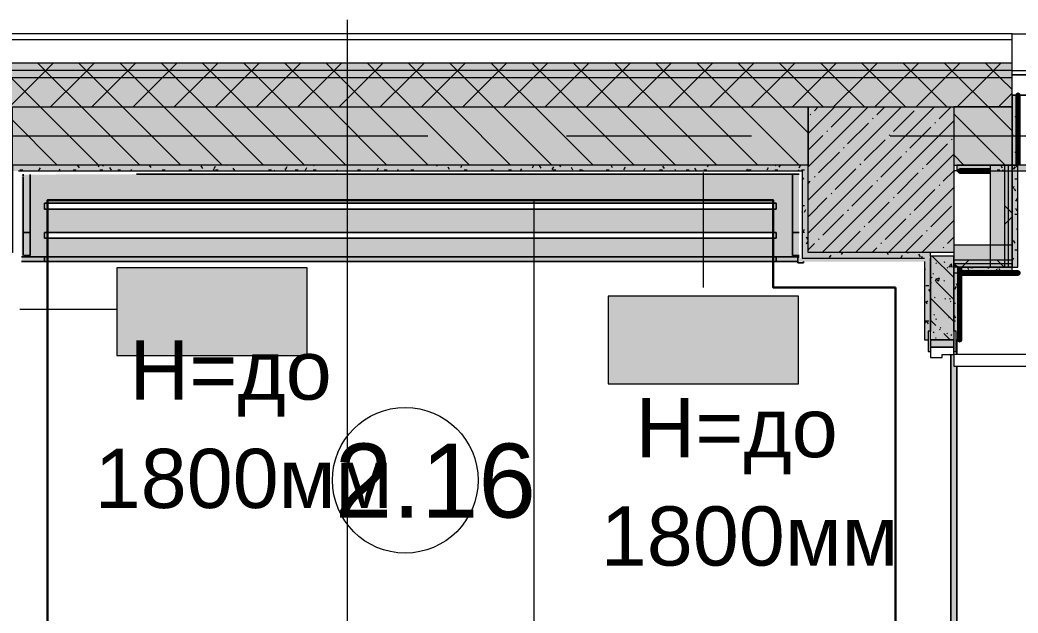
# Model space of a CAD drawing. Header units: millimetres. Extents: x -3817 to 677485, y -22715 to 103890.
# Drawn here: x 398118 to 401543, y 27282 to 29317 of the extents above; entities that cross this region are included whole.
import ezdxf

# ---------------------------------------------------------------- set-up
doc = ezdxf.new("R2010")
doc.units = ezdxf.units.MM
doc.layers.add('PDF _Геометрия', color=7, linetype='Continuous', true_color=0x1d1d1d)
doc.layers.add('PDF _Сплошная заливка', color=7, linetype='Continuous', true_color=0xffffff)
doc.layers.add('PDF _Текст', color=7, linetype='Continuous')
doc.styles.add('PDF GOST-Common', font='arial.ttf')

msp = doc.modelspace()

# ---------------------------------------------------------------- hatches: boundary and pattern name
at = {"layer": 'PDF _Сплошная заливка', "transparency": 33554559}
h = msp.add_hatch(color=256, dxfattribs=at)
h.paths.add_polyline_path([(412423.6, 29119), (412423.6, 29169), (407632.9, 29169), (407632.9, 29119), (412021.4, 29119)], flags=0)
h.paths.add_polyline_path([(405132.9, 29119), (405132.9, 29169), (403622.9, 29169), (403622.9, 29119), (404519.5, 29119)], flags=0)
h.paths.add_polyline_path([(401518.8, 29119), (401522.9, 29119), (401522.9, 29169), (396142.9, 29169), (396142.9, 29119), (400768.6, 29119)], flags=0)
h.paths.add_polyline_path([(392238.1, 29119), (392542.9, 29119), (392542.9, 29169), (391462.9, 29169), (391462.9, 29119)], flags=0)
h.paths.add_polyline_path([(383514.3, 29119), (384442.9, 29119), (384442.9, 29169), (383192.8, 29169), (383192.8, 29119)], flags=0)
h.paths.add_polyline_path([(393442.9, 29119), (395242.9, 29119), (395242.9, 29169), (393442.9, 29169)], flags=0)
h.paths.add_polyline_path([(388322.9, 29119), (388322.9, 29169), (387142.9, 29169), (387142.9, 29119), (388038.1, 29119)], flags=0)
h.paths.add_polyline_path([(376943.2, 29119), (378043.1, 29119), (378043.1, 29169), (376943.2, 29169)], flags=0)
h.paths.add_polyline_path([(376043.2, 29119), (376043.2, 29169), (374789.9, 29169), (374789.9, 29119), (376012.5, 29119)], flags=0)
h.paths.add_polyline_path([(382292.8, 29119), (382292.8, 29169), (381143.1, 29169), (381143.1, 29119), (382013.9, 29119)], flags=0)
h.paths.add_polyline_path([(371511.3, 29119), (371689.9, 29119), (371689.9, 29169), (369292.9, 29169), (369292.9, 29119), (370011, 29119)], flags=0)
h = msp.add_hatch(color=256, dxfattribs=at)
h.paths.add_polyline_path([(412423.6, 29019), (412423.6, 29119), (407632.9, 29119), (407632.9, 29019), (412021.4, 29019)], flags=0)
h.paths.add_polyline_path([(401322.9, 29019), (401522.9, 29019), (401522.9, 29119), (396142.9, 29119), (396142.9, 29019), (400822.9, 29019)], flags=0)
h.paths.add_polyline_path([(404032.9, 29019), (405132.9, 29019), (405132.9, 29119), (403622.9, 29119), (403622.9, 29019), (403769.4, 29019)], flags=0)
h.paths.add_polyline_path([(394042.9, 29019), (395242.9, 29019), (395242.9, 29119), (393442.9, 29119), (393442.9, 29019), (394016.9, 29019)], flags=0)
h.paths.add_polyline_path([(392542.9, 29019), (392542.9, 29119), (391462.9, 29119), (391462.9, 29019), (392516.6, 29019)], flags=0)
h.paths.add_polyline_path([(388038.1, 29019), (388322.9, 29019), (388322.9, 29119), (387142.9, 29119), (387142.9, 29019), (388015.4, 29019)], flags=0)
h.paths.add_polyline_path([(381143.1, 29019), (382292.8, 29019), (382292.8, 29119), (381143.1, 29119)], flags=0)
h.paths.add_polyline_path([(369342.9, 29019), (371689.9, 29019), (371689.9, 29119), (369342.9, 29119)], flags=0)
h.paths.add_polyline_path([(383514.3, 29019), (384442.9, 29019), (384442.9, 29119), (383192.8, 29119), (383192.8, 29019)], flags=0)
h.paths.add_polyline_path([(377647.7, 29019), (378043.1, 29019), (378043.1, 29119), (376943.2, 29119), (376943.2, 29019), (377512.8, 29019)], flags=0)
h.paths.add_polyline_path([(374789.9, 29019), (376043.2, 29019), (376043.2, 29119), (374789.9, 29119)], flags=0)
h = msp.add_hatch(color=256, dxfattribs=at)
h.paths.add_polyline_path([(411482.9, 28819), (411482.9, 29019), (408432.9, 29019), (408432.9, 28819), (411383.6, 28819)], flags=0)
h.paths.add_polyline_path([(404894.6, 28819), (405132.9, 28819), (405132.9, 29019), (404532.9, 29019), (404532.9, 28819), (404872.9, 28819)], flags=0)
h.paths.add_polyline_path([(407632.9, 28819), (407932.9, 28819), (407932.9, 29019), (407632.9, 29019), (407632.9, 28870)], flags=0)
h.paths.add_polyline_path([(400791.9, 28819), (400822.9, 28819), (400822.9, 29019), (398092.9, 29019), (398092.9, 28819), (400768.6, 28819)], flags=0)
h.paths.add_polyline_path([(401322.9, 28819), (401522.9, 28819), (401522.9, 29019), (401322.9, 29019), (401322.9, 28870)], flags=0)
h.paths.add_polyline_path([(397017.7, 28819), (397592.9, 28819), (397592.9, 29019), (396142.9, 29019), (396142.9, 28819)], flags=0)
h.paths.add_polyline_path([(403769.4, 28819), (404032.9, 28819), (404032.9, 29019), (403622.9, 29019), (403622.9, 28819)], flags=0)
h.paths.add_polyline_path([(394042.9, 28819), (395242.9, 28819), (395242.9, 29019), (394042.9, 29019)], flags=0)
h.paths.add_polyline_path([(384442.9, 28819), (384442.9, 29019), (383192.8, 29019), (383192.8, 28819), (383514.3, 28819)], flags=0)
h.paths.add_polyline_path([(392542.9, 28819), (392542.9, 29019), (391442.9, 29019), (391442.9, 28819), (392516.6, 28819)], flags=0)
h.paths.add_polyline_path([(387142.9, 28819), (388342.9, 28819), (388342.9, 29019), (387142.9, 29019)], flags=0)
h.paths.add_polyline_path([(381143.1, 28819), (382292.8, 28819), (382292.8, 29019), (381143.1, 29019)], flags=0)
h.paths.add_polyline_path([(377647.7, 28819), (378043.1, 28819), (378043.1, 29019), (377647.7, 29019)], flags=0)
for points in [[(401143.7, 28519), (401322.9, 28519), (401322.9, 29019), (400822.9, 29019), (400822.9, 28519)], [(400791.9, 28799), (400802.9, 28799), (400802.9, 28819), (398092.9, 28819), (398092.9, 28799), (400768.6, 28799)], [(401242.9, 28499), (401242.9, 28519), (400802.9, 28519), (400802.9, 28499), (401222.9, 28499)], [(401518.8, 28481.5), (401522.9, 28481.5), (401522.9, 28494), (401322.9, 28494), (401322.9, 28481.5)], [(401518.8, 28449), (401522.9, 28449), (401522.9, 28469), (401322.9, 28469), (401322.9, 28449)]]:
    msp.add_hatch(color=256, dxfattribs=at).paths.add_polyline_path(points)
at = {"layer": 'PDF _Сплошная заливка', "true_color": 0xe7e7e7, "transparency": 33554559}
msp.add_hatch(color=254, dxfattribs=at).paths.add_polyline_path([(401447.9, 28469), (401497.9, 28469), (401497.9, 28819), (401447.9, 28819), (401447.9, 28798)])
at = {"layer": 'PDF _Сплошная заливка', "true_color": 0xeae6de, "transparency": 33554559}
h = msp.add_hatch(color=254, dxfattribs=at)
h.paths.add_polyline_path([(398123.9, 28488.1), (400787.4, 28488.1), (400787.4, 28503), (400791.9, 28503), (400791.9, 28788), (398123.9, 28786.6), (398123.9, 28488.1)], flags=0)
h.paths.add_polyline_path([(398203, 28568.1), (398203, 28588.1), (400713.2, 28588.1), (400713.2, 28568.1), (398518, 28568.1)], flags=0)
h.paths.add_polyline_path([(398203, 28668.1), (398203, 28688.1), (400713.2, 28688.1), (400713.2, 28668.1), (398518, 28668.1)], flags=0)
at = {"layer": 'PDF _Сплошная заливка', "transparency": 33554559}
h = msp.add_hatch(color=256, dxfattribs=at)
h.paths.add_polyline_path([(401222.9, 25394), (401242.9, 25394), (401242.5, 27089), (401234.9, 27089), (401234.9, 27119), (401222.9, 27119), (401222.9, 25405)], flags=0)
h.paths.add_polyline_path([(401234.9, 28219), (401234.9, 28249), (401242.9, 28249), (401242.9, 28499), (401222.9, 28499), (401222.9, 28219)], flags=0)
h = msp.add_hatch(color=256, dxfattribs=at)
h.paths.add_polyline_path([(401322.9, 21019), (401322.9, 21459), (401242.9, 21459), (401242.9, 21019), (401247.9, 21019)], flags=0)
h.paths.add_polyline_path([(401242.9, 22559), (401322.9, 22559), (401322.9, 24619), (401242.9, 24619), (401242.9, 22589)], flags=0)
h.paths.add_polyline_path([(401322.9, 25119), (401322.9, 27119), (401242.9, 27119), (401242.9, 25119), (401256.8, 25119)], flags=0)
h.paths.add_polyline_path([(401322.9, 28219), (401322.9, 28506.5), (401242.9, 28506.5), (401242.9, 28219)], flags=0)
h = msp.add_hatch(color=256, dxfattribs=at)
h.paths.add_polyline_path([(401342.9, 20719), (401342.9, 21459), (401330.9, 21459), (401330.9, 21429), (401322.9, 21429), (401322.9, 20719)], flags=0)
h.paths.add_polyline_path([(401342.9, 22559), (401342.9, 27119), (401330.9, 27119), (401330.9, 27089), (401322.9, 27089), (401322.9, 22589), (401330.9, 22589), (401330.9, 22559)], flags=0)
h.paths.add_polyline_path([(401330.9, 28219), (401342.9, 28219), (401342.9, 28469), (401322.9, 28469), (401322.9, 28249), (401330.9, 28249)], flags=0)
at = {"layer": 'PDF _Сплошная заливка', "true_color": 0x494949, "transparency": 33554559}
h = msp.add_hatch(color=251, dxfattribs=at)
h.paths.add_polyline_path([(401322.9, 28169), (401332.9, 28169), (401330.9, 28179), (401322.9, 28179)], flags=0)
h.paths.add_polyline_path([(401332.9, 27119), (401332.9, 28129), (401322.9, 28129), (401322.9, 28169), (401312.9, 28169), (401312.9, 27169), (401322.9, 27169), (401324.7, 27159), (401330.9, 27159), (401330.9, 27119)], flags=0)

# ---------------------------------------------------------------- linework, layer by layer
at = {"layer": 'PDF _Геометрия', "color": 253, "lineweight": 9, "true_color": 0xaaaaaa}
for points in [[(399242.9, 24888.6), (399242.9, 26817.1), (399242.9, 29317.1)], [(403622.9, 29129), (401522.9, 29129)], [(401522.9, 29059), (401592.9, 29059)], [(397930, 28919), (399517.5, 28919)], [(399993.8, 28919), (400628.8, 28919)], [(401105, 28919), (402692.5, 28919)]]:
    msp.add_lwpolyline(points, dxfattribs=at)
at = {"layer": 'PDF _Геометрия', "color": 9, "lineweight": 9, "true_color": 0xc0c0c0}
for points in [[(401343.9, 28469), (401522.9, 28469), (401522.9, 28544), (401322.9, 28544), (401322.9, 28469), (401322.9, 28506.5), (401242.9, 28506.5), (401242.9, 28519), (400822.9, 28519), (400822.9, 28819), (400822.9, 29019), (401322.9, 29019), (401322.9, 28819), (401522.9, 28819), (401522.9, 29019), (401522.9, 29269), (396142.9, 29269)], [(401522.9, 29059), (401522.9, 29269), (403622.9, 29269), (403622.9, 29059)], [(403622.9, 28819), (401332.9, 28819), (401332.9, 28799), (403602.9, 28799)], [(401447.9, 28798), (401447.9, 28469), (401522.9, 28469), (401522.9, 28819), (401447.9, 28819), (401447.9, 28799)], [(400791.9, 28799), (400802.9, 28799), (400802.9, 28519), (400802.9, 28499)], [(401343.4, 28799), (401322.9, 28799)], [(401330.9, 28219), (401342.9, 28219), (401342.9, 28469)], [(401222.9, 28219), (401234.9, 28219)], [(401242.9, 28219), (401322.9, 28219)]]:
    msp.add_lwpolyline(points, dxfattribs=at)
at = {"layer": 'PDF _Геометрия', "color": 7, "lineweight": 9}
for points in [[(401522.9, 29249), (396142.9, 29249)], [(401522.9, 29169), (396142.9, 29169)], [(401522.9, 29144), (396142.9, 29144)], [(401522.9, 29119), (396142.9, 29119)], [(400791.9, 28819), (398092.9, 28819), (398092.9, 28519), (397592.9, 28519), (397592.9, 28819), (397592.9, 29019), (396142.9, 29019), (397592.9, 29019), (398092.9, 29019), (400822.9, 29019), (401322.9, 29019), (401522.9, 29019), (401322.9, 29019), (401322.9, 28819), (401322.9, 28519), (400822.9, 28519), (400822.9, 28819)], [(401497.9, 28469), (401497.9, 28819)], [(401510.4, 28469), (401510.4, 28819)], [(398112.9, 28799), (400791.9, 28799)], [(400463.1, 28793.5), (400463.1, 28398.7)], [(399882.9, 27217.4), (399882.9, 28699)], [(400791.9, 28503), (400787.4, 28503), (400787.4, 28483.5), (400807.4, 28483.5), (400787.4, 28483.5), (400787.4, 28488.1)], [(400802.9, 28499), (401222.9, 28499)], [(401242.9, 28506.5), (401242.9, 28499), (401242.9, 28249), (401242.9, 28499)], [(401222.9, 28488), (401222.9, 28219)], [(401322.9, 28494), (401522.9, 28494)], [(401322.9, 28481.5), (401522.9, 28481.5)], [(401342.9, 28469), (401322.9, 28469)], [(398118.4, 28324.2), (398450.9, 28324.2)]]:
    msp.add_lwpolyline(points, dxfattribs=at)
at = {"layer": 'PDF _Геометрия', "lineweight": 9}
for points in [[(398387.9, 28819), (398187.9, 29019), (398087.9, 29119), (398037.9, 29169)], [(398082.1, 29019), (398182.1, 29119), (398232.1, 29169)], [(398529.3, 28819), (398329.3, 29019), (398229.3, 29119), (398179.3, 29169)], [(398223.5, 29019), (398323.5, 29119), (398373.5, 29169)], [(398670.7, 28819), (398470.7, 29019), (398370.7, 29119), (398320.7, 29169)], [(398364.9, 29019), (398464.9, 29119), (398514.9, 29169)], [(398812.2, 28819), (398612.2, 29019), (398512.2, 29119), (398462.2, 29169)], [(398506.4, 29019), (398606.4, 29119), (398656.4, 29169)], [(398953.6, 28819), (398753.6, 29019), (398653.6, 29119), (398603.6, 29169)], [(398647.8, 29019), (398747.8, 29119), (398797.8, 29169)], [(399095, 28819), (398895, 29019), (398795, 29119), (398745, 29169)], [(398789.2, 29019), (398889.2, 29119), (398939.2, 29169)], [(399236.4, 28819), (399036.4, 29019), (398936.4, 29119), (398886.4, 29169)], [(398930.6, 29019), (399030.6, 29119), (399080.6, 29169)], [(399377.8, 28819), (399177.8, 29019), (399077.8, 29119), (399027.8, 29169)], [(399072, 29019), (399172, 29119), (399222, 29169)], [(399519.3, 28819), (399319.3, 29019), (399219.3, 29119), (399169.3, 29169)], [(399213.5, 29019), (399313.5, 29119), (399363.5, 29169)], [(399660.7, 28819), (399460.7, 29019), (399360.7, 29119), (399310.7, 29169)], [(399354.9, 29019), (399454.9, 29119), (399504.9, 29169)], [(399802.1, 28819), (399602.1, 29019), (399502.1, 29119), (399452.1, 29169)], [(399496.3, 29019), (399596.3, 29119), (399646.3, 29169)], [(399943.5, 28819), (399743.5, 29019), (399643.5, 29119), (399593.5, 29169)], [(399637.7, 29019), (399737.7, 29119), (399787.7, 29169)], [(400084.9, 28819), (399884.9, 29019), (399784.9, 29119), (399734.9, 29169)], [(399779.1, 29019), (399879.1, 29119), (399929.1, 29169)], [(400226.4, 28819), (400026.4, 29019), (399926.4, 29119), (399876.4, 29169)], [(399920.6, 29019), (400020.6, 29119), (400070.6, 29169)], [(400367.8, 28819), (400167.8, 29019), (400067.8, 29119), (400017.8, 29169)], [(400062, 29019), (400162, 29119), (400212, 29169)], [(400509.2, 28819), (400309.2, 29019), (400209.2, 29119), (400159.2, 29169)], [(400203.4, 29019), (400303.4, 29119), (400353.4, 29169)], [(400650.6, 28819), (400450.6, 29019), (400350.6, 29119), (400300.6, 29169)], [(400344.8, 29019), (400444.8, 29119), (400494.8, 29169)], [(400792.1, 28819), (400592.1, 29019), (400492.1, 29119), (400442.1, 29169)], [(400486.3, 29019), (400586.3, 29119), (400636.3, 29169)], [(400822.9, 28929.6), (400733.5, 29019), (400633.5, 29119), (400583.5, 29169)], [(400627.7, 29019), (400727.7, 29119), (400777.7, 29169)], [(400874.9, 29019), (400774.9, 29119), (400724.9, 29169)], [(400769.1, 29019), (400869.1, 29119), (400919.1, 29169)], [(401016.3, 29019), (400916.3, 29119), (400866.3, 29169)], [(400910.5, 29019), (401010.5, 29119), (401060.5, 29169)], [(401157.7, 29019), (401057.7, 29119), (401007.7, 29169)], [(401051.9, 29019), (401151.9, 29119), (401201.9, 29169)], [(401299.2, 29019), (401199.2, 29119), (401149.2, 29169)], [(401193.4, 29019), (401293.4, 29119), (401343.4, 29169)], [(401522.9, 28936.7), (401440.6, 29019), (401340.6, 29119), (401290.6, 29169)], [(401334.8, 29019), (401434.8, 29119), (401484.8, 29169)], [(401522.9, 29078.1), (401482, 29119), (401432, 29169)], [(401476.2, 29019), (401522.9, 29065.7)], [(400822.9, 28926.9), (400915, 29019)], [(400822.9, 28812.9), (401029, 29019)], [(400822.9, 28698.8), (401143.1, 29019)], [(400822.9, 28584.8), (401257.1, 29019)], [(400844.7, 29005.7), (400858, 29019)], [(400901.7, 28948.7), (400972, 29019)], [(401058.5, 28991.4), (401086.1, 29019)], [(401272.3, 28977.2), (401314.2, 29019)], [(400830.4, 28991.4), (400832.8, 28993.8)], [(401044.2, 28977.2), (401046.6, 28979.6)], [(401115.5, 28934.4), (401186.8, 29005.7)], [(401499.2, 28819), (401322.9, 28995.3)], [(398246.5, 28819), (398092.9, 28972.6)], [(400871.2, 28519), (401322.9, 28970.7)], [(400958.7, 28891.7), (401030, 28962.9)], [(401172.5, 28877.4), (401243.8, 28948.7)], [(401258.1, 28962.9), (401260.5, 28965.3)], [(400822.9, 28869.9), (400873.2, 28920.2)], [(400887.4, 28934.4), (400889.8, 28936.8)], [(401101.3, 28920.2), (401103.6, 28922.5)], [(401315.1, 28905.9), (401317.5, 28908.3)], [(400944.5, 28877.4), (400946.8, 28879.8)], [(401015.7, 28834.6), (401087, 28905.9)], [(401229.6, 28820.4), (401300.9, 28891.7)], [(400858.9, 28791.9), (400930.2, 28863.1)], [(400985.2, 28519), (401322.9, 28856.7)], [(401072.8, 28777.6), (401144, 28848.9)], [(401158.3, 28863.1), (401160.7, 28865.5)], [(401357.7, 28819), (401322.9, 28853.9)], [(400915.9, 28734.8), (400987.2, 28806.1)], [(401001.5, 28820.4), (401003.8, 28822.7)], [(401215.3, 28806.1), (401217.7, 28808.5)], [(400844.7, 28777.6), (400847, 28780)], [(401129.8, 28720.6), (401201.1, 28791.9)], [(401286.6, 28763.3), (401322.9, 28799.6)], [(400822.9, 28755.8), (400830.4, 28763.3)], [(400973, 28677.8), (401044.2, 28749.1)], [(401058.5, 28763.3), (401060.9, 28765.7)], [(401099.3, 28519), (401322.9, 28742.6)], [(401272.3, 28749.1), (401274.7, 28751.5)], [(400822.9, 28641.8), (400887.4, 28706.3)], [(400901.7, 28720.6), (400904.1, 28722.9)], [(401115.5, 28706.3), (401117.9, 28708.7)], [(401186.8, 28663.6), (401258.1, 28734.8)], [(401030, 28620.8), (401101.3, 28692.1)], [(401243.8, 28606.5), (401315.1, 28677.8)], [(401522.9, 28653.9), (401510.4, 28666.4), (401497.9, 28678.9)], [(400873.2, 28578), (400944.5, 28649.3)], [(400958.7, 28663.6), (400961.1, 28665.9)], [(401087, 28563.8), (401158.3, 28635)], [(401172.5, 28649.3), (401174.9, 28651.7)], [(401497.9, 28616.4), (401510.4, 28628.9), (401522.9, 28641.4)], [(401015.7, 28606.5), (401018.1, 28608.9)], [(401213.3, 28519), (401322.9, 28628.6)], [(400858.9, 28563.8), (400861.3, 28566.1)], [(400930.2, 28521), (401001.5, 28592.3)], [(401156.3, 28519), (401215.3, 28578)], [(401229.6, 28592.3), (401231.9, 28594.6)], [(401300.9, 28549.5), (401322.9, 28571.5)], [(400822.9, 28527.7), (400844.7, 28549.5)], [(401042.3, 28519), (401058.5, 28535.2)], [(401072.8, 28549.5), (401075.1, 28551.9)], [(401286.6, 28535.2), (401289, 28537.6)], [(401270.4, 28519), (401272.3, 28521)], [(401350.5, 28469), (401363, 28481.5), (401375.5, 28494)], [(401495.6, 28469), (401483.1, 28481.5), (401470.6, 28494)]]:
    msp.add_lwpolyline(points, dxfattribs=at)
at = {"layer": 'PDF _Геометрия', "color": 116, "lineweight": 13, "true_color": 0x008040}
msp.add_lwpolyline([(401522.9, 29144), (403622.9, 29144)], dxfattribs=at)
at = {"layer": 'PDF _Геометрия', "color": 253, "lineweight": 13, "true_color": 0xaaaaaa}
for points in [[(401592.9, 29129), (401592.9, 29059), (401522.9, 29059), (401522.9, 29129)], [(401234.9, 28179), (401242.9, 28179), (401242.9, 28249), (401234.9, 28249)], [(401322.9, 28179), (401330.9, 28179), (401330.9, 28249), (401322.9, 28249)], [(401242.9, 28194), (401322.9, 28194), (401322.9, 28219), (401242.9, 28219)], [(401322.9, 28169), (401322.9, 28194), (401242.9, 28194), (401242.9, 28159), (401282.9, 28159), (401282.9, 28169)], [(401242.9, 28179), (401243.9, 28179), (401243.9, 28194), (401242.9, 28194)], [(401321.9, 28179), (401322.9, 28179), (401322.9, 28194), (401321.9, 28194)], [(402322.9, 28169), (401322.9, 28169), (401322.9, 28129), (402322.9, 28129)]]:
    msp.add_lwpolyline(points, close=True, dxfattribs=at)
at = {"layer": 'PDF _Геометрия', "color": 9, "lineweight": 9, "true_color": 0xc0c0c0}
for points in [[(401542.9, 28819), (401542.9, 29059), (401522.9, 29059), (401522.9, 28819)], [(401542.9, 28469), (401542.9, 28819), (401522.9, 28819), (401522.9, 28469)], [(401322.9, 28449), (401522.9, 28449), (401522.9, 28469), (401322.9, 28469)]]:
    msp.add_lwpolyline(points, close=True, dxfattribs=at)
at = {"layer": 'PDF _Геометрия', "color": 7, "lineweight": 70, "true_color": 0xffd2ff}
msp.add_lwpolyline([(401543.9, 28819), (401543.9, 29059), (401542.9, 29059), (401542.9, 28819)], close=True, dxfattribs=at)
at = {"layer": 'PDF _Геометрия', "color": 7, "lineweight": 9}
for points in [[(400822.9, 28819), (400802.9, 28819), (398092.9, 28819), (398092.9, 29019), (400822.9, 29019)], [(399104, 28466), (398450.9, 28466), (398450.9, 28166), (399104, 28166)], [(400807.4, 28483.5), (400807.4, 28488)], [(401322.9, 28249), (401322.9, 28469)], [(400789.7, 28368.6), (400136.5, 28368.6), (400136.5, 28068.6), (400789.7, 28068.6)], [(401332.9, 28169), (401332.9, 28219)], [(401312.9, 27169), (401312.9, 28169)], [(401332.9, 27119), (401332.9, 28129)]]:
    msp.add_lwpolyline(points, close=True, dxfattribs=at)
at = {"layer": 'PDF _Геометрия', "color": 253, "lineweight": 9, "true_color": 0x9b9b9b}
for points in [[(401532.2, 28985.2), (401542.2, 28985.2)], [(401526, 28923.1), (401522.9, 28917.7)], [(401532.2, 28863.3), (401542.2, 28863.3)], [(398187.2, 28809.5), (398182.2, 28800.8)], [(398255.3, 28805.4), (398251.6, 28799)], [(398322.3, 28809.2), (398317.3, 28817.9)], [(398333.5, 28819), (398333.5, 28819)], [(398390.4, 28813.3), (398387.1, 28819)], [(398403.9, 28819), (398401.5, 28814.9)], [(398432, 28802.1), (398427, 28810.8)], [(398568.1, 28810.3), (398563, 28819)], [(398745.8, 28807.3), (398740.7, 28816)], [(398785.8, 28799), (398782.4, 28804.8)], [(398788.4, 28814.3), (398783.3, 28805.6)], [(398826.3, 28819), (398825, 28816.8)], [(398855.4, 28800.2), (398850.4, 28808.9)], [(399032.1, 28799), (399028.1, 28805.9)], [(399034.1, 28813.3), (399029.1, 28804.5)], [(399102.1, 28809.2), (399097.1, 28800.5)], [(399127.6, 28816.6), (399126.2, 28819)], [(399248.6, 28819), (399248.4, 28818.7)], [(399347.9, 28808.1), (399342.8, 28799.4)], [(399551, 28814.7), (399548.5, 28819)], [(399592.6, 28803.5), (399587.6, 28812.2)], [(399635.2, 28818.1), (399630.2, 28809.4)], [(399839.3, 28805.9), (399835.4, 28799)], [(399881, 28817), (399876, 28808.3)], [(399906.4, 28808.7), (399901.4, 28817.4)], [(399949, 28813), (399944, 28804.2)], [(399974.4, 28812.8), (399970.8, 28819)], [(400016.1, 28801.6), (400011.1, 28810.3)], [(400152.1, 28809.8), (400147.1, 28818.5)], [(400194.7, 28811.9), (400189.7, 28803.2)], [(400262.8, 28807.8), (400257.8, 28799.1)], [(400329.9, 28806.8), (400324.8, 28815.5)], [(400439.5, 28799.7), (400434.5, 28808.4)], [(400480.4, 28819), (400477.1, 28813.2)], [(400615.9, 28799), (400612.2, 28805.4)], [(400686.2, 28809.7), (400681.2, 28801)], [(400711.7, 28816), (400709.9, 28819)], [(400726.8, 28819), (400722.8, 28812.1)], [(400795.9, 28816.7), (400790.9, 28808)], [(401490.5, 28808.2), (401485.5, 28816.9)], [(398118.4, 28802.4), (398128.5, 28802.4)], [(398301.3, 28802.4), (398311.3, 28802.4)], [(398392.7, 28802.4), (398402.8, 28802.4)], [(398453.7, 28802.4), (398463.7, 28802.4)], [(398469, 28799), (398468.6, 28799.7)], [(398501, 28804.3), (398498, 28799)], [(398569, 28800.2), (398568.3, 28799)], [(398606.1, 28802.4), (398616.1, 28802.4)], [(398697.5, 28802.4), (398707.6, 28802.4)], [(398789, 28802.4), (398799, 28802.4)], [(398971.8, 28802.4), (398981.9, 28802.4)], [(398992.5, 28802.1), (398990.7, 28799)], [(399063.3, 28802.4), (399073.3, 28802.4)], [(399124.2, 28802.4), (399134.3, 28802.4)], [(399208.1, 28799), (399205.8, 28802.9)], [(399276.6, 28802.4), (399286.7, 28802.4)], [(399368.1, 28802.4), (399378.1, 28802.4)], [(399415.9, 28804), (399413, 28799)], [(399459.5, 28802.4), (399469.6, 28802.4)], [(399642.4, 28802.4), (399652.5, 28802.4)], [(399733.8, 28802.4), (399743.9, 28802.4)], [(399794.8, 28802.4), (399804.9, 28802.4)], [(399947.2, 28802.4), (399957.3, 28802.4)], [(400038.6, 28802.4), (400048.7, 28802.4)], [(400052.8, 28799), (400052.7, 28799.2)], [(400130.1, 28802.4), (400140.1, 28802.4)], [(400313, 28802.4), (400323, 28802.4)], [(400369.5, 28799), (400366.5, 28804.3)], [(400404.4, 28802.4), (400414.5, 28802.4)], [(400465.4, 28802.4), (400475.4, 28802.4)], [(400617.8, 28802.4), (400627.8, 28802.4)], [(400709.2, 28802.4), (400719.3, 28802.4)], [(400791.9, 28799), (400789.9, 28802.4)], [(400800.6, 28802.4), (400802.9, 28802.4), (400810.7, 28802.4)], [(400807, 28775.1), (400802.9, 28767.9)], [(401379.8, 28802.4), (401389.8, 28802.4)], [(401471.2, 28802.4), (401481.3, 28802.4)], [(401491.5, 28802.3), (401489.5, 28799)], [(401532.2, 28771.9), (401542.2, 28771.9)], [(401542.9, 28778.4), (401542.3, 28779.3)], [(401529, 28745.4), (401524, 28736.7)], [(401536.2, 28729), (401531.2, 28737.7)], [(401540.2, 28703.8), (401535.1, 28695.1)], [(400802.9, 28680.4), (400810.7, 28680.4)], [(401540.3, 28660.9), (401535.3, 28669.7)], [(400803.1, 28657.7), (400802.9, 28658)], [(400814.1, 28665.4), (400809.1, 28656.7)], [(401532.2, 28650), (401542.2, 28650)], [(401542.9, 28595.5), (401539.4, 28601.6)], [(400802.9, 28589), (400810.7, 28589)], [(400810, 28597.4), (400805, 28588.7)], [(400822.4, 28563.2), (400817.4, 28571.9)], [(400821.2, 28555.8), (400816.2, 28547.1)], [(401533.2, 28551.3), (401528.2, 28560)], [(400900.4, 28510.1), (400895.4, 28501.3)], [(400940.7, 28519), (400937, 28512.5)], [(401098.6, 28511.5), (401094.3, 28519)], [(401146.1, 28509), (401141.1, 28500.2)], [(401166.7, 28515.6), (401164.7, 28519)], [(401208.3, 28504.5), (401203.3, 28513.2)], [(401214.1, 28504.9), (401210.8, 28499)], [(401527.9, 28499.7), (401522.9, 28491)], [(401532.2, 28528), (401542.2, 28528)], [(401225.3, 28463.2), (401222.9, 28459.1)], [(401374.8, 28459.8), (401369.8, 28468.5)], [(401379.8, 28467.1), (401389.8, 28467.1)], [(401442.9, 28463.9), (401439.9, 28469)], [(401471, 28462.1), (401466, 28453.4)], [(401471.2, 28467.1), (401481.3, 28467.1)], [(401429.4, 28451), (401428.3, 28449)], [(401484.5, 28452.8), (401479.5, 28461.5)], [(401521.9, 28449), (401521.1, 28450.3)], [(401227.4, 28406.1), (401237.4, 28406.1)], [(401330.9, 28402.3), (401325.9, 28393.6)], [(401337.3, 28403), (401332.3, 28411.7)], [(401242.9, 28383.6), (401237.8, 28392.3)], [(401342, 28360.6), (401337, 28351.9)], [(401231.7, 28342), (401226.7, 28350.7)], [(401232.4, 28353.6), (401227.4, 28344.9)], [(401322.9, 28345.2), (401328.9, 28345.2)], [(401341.4, 28334.9), (401336.3, 28343.6)], [(401330.2, 28293.3), (401325.2, 28302)], [(401228.3, 28285.5), (401223.3, 28276.8)], [(401227.4, 28284.2), (401237.4, 28284.2)], [(401235.8, 28274), (401230.8, 28282.7)], [(401322.9, 28284.2), (401328.9, 28284.2)]]:
    msp.add_lwpolyline(points, dxfattribs=at)
msp.add_lwpolyline([(401528.1, 28804.8), (401533.1, 28813.5)], close=True, dxfattribs=at)
at = {"layer": 'PDF _Геометрия', "color": 253, "lineweight": 9, "true_color": 0xaba79f}
for points in [[(398129.9, 28779.3), (398129.9, 28787.7), (398129.9, 28779.3)], [(398129.9, 28779.3), (398129.9, 28787.7), (398129.9, 28779.3)], [(398129.9, 28777.6), (398129.9, 28588.1), (398129.9, 28777.6)], [(398518, 28788), (400791.9, 28788)], [(400791.9, 28504.1), (398123.9, 28504.1), (400791.9, 28504.1)], [(400713, 28504.1), (398203, 28504.1), (400713, 28504.1)], [(400787.4, 28503), (400791.9, 28503)], [(400787.4, 28495.4), (400787.4, 28501.2)]]:
    msp.add_lwpolyline(points, dxfattribs=at)
for points in [[(398129.9, 28508.1), (398129.9, 28777.6)], [(398153.9, 28508.1), (398153.9, 28786.8), (398153.9, 28588.1), (398153.9, 28786.8)], [(400769.9, 28508.1), (400769.9, 28788), (400769.9, 28588.1), (400769.9, 28788)], [(398153.9, 28508.1), (398131.9, 28508.1)], [(400791.9, 28508.1), (400769.9, 28508.1)]]:
    msp.add_lwpolyline(points, close=True, dxfattribs=at)
at = {"layer": 'PDF _Геометрия', "color": 8, "lineweight": 9, "true_color": 0x808080}
for points in [[(400791.9, 28788), (398518, 28788)], [(400787.4, 28488.1), (398123.9, 28488.1), (400787.4, 28488.1)], [(400713, 28488.1), (398203, 28488.1), (400713, 28488.1)]]:
    msp.add_lwpolyline(points, dxfattribs=at)
at = {"layer": 'PDF _Геометрия', "color": 231, "lineweight": 70, "true_color": 0xff80c0}
for points in [[(401447.9, 28799), (401343.4, 28799), (401343.4, 28798), (401447.9, 28798)], [(401342.9, 28469), (401342.9, 28219), (401343.9, 28219), (401343.9, 28469)]]:
    msp.add_lwpolyline(points, dxfattribs=at)
at = {"layer": 'PDF _Геометрия', "color": 231, "lineweight": 9, "true_color": 0xff80c0}
for points in [[(401447.9, 28798), (401447.9, 28799)], [(401343.9, 28469), (401342.9, 28469)]]:
    msp.add_lwpolyline(points, dxfattribs=at)
at = {"layer": 'PDF _Геометрия', "color": 8, "lineweight": 9, "true_color": 0x808080}
for points in [[(400713.2, 28688.1), (400713.2, 28668.1), (398203, 28668.1), (398203, 28688.1)], [(400713.2, 28688.1), (398203, 28688.1), (398203, 28668.1), (400713.2, 28668.1)], [(400713.2, 28588.1), (400713.2, 28568.1), (398203, 28568.1), (398203, 28588.1)], [(400713.2, 28588.1), (398203, 28588.1), (398203, 28568.1), (400713.2, 28568.1)], [(398123.9, 28488.1), (400787.4, 28488.1)]]:
    msp.add_lwpolyline(points, close=True, dxfattribs=at)
at = {"layer": 'PDF _Геометрия', "color": 231, "lineweight": 30, "true_color": 0xff80c0}
msp.add_lwpolyline([(401122.9, 28399), (400702.9, 28399), (400702.9, 28699), (398212.9, 28699), (398212.9, 25494), (401122.9, 25494)], close=True, dxfattribs=at)
at = {"layer": 'PDF _Геометрия', "color": 254, "lineweight": 9, "true_color": 0xd5d3cf}
for points in [[(398153.9, 28588.1), (398129.9, 28588.1)], [(400791.9, 28588.1), (400769.9, 28588.1)], [(398203, 28488.1), (398203, 28504.1)]]:
    msp.add_lwpolyline(points, close=True, dxfattribs=at)
msp.add_lwpolyline([(400713, 28504.1), (400713, 28488.1), (400713, 28504.1)], dxfattribs=at)
at = {"layer": 'PDF _Геометрия', "color": 252, "lineweight": 9, "true_color": 0x878787}
for points in [[(401322.9, 28432.7), (401249.1, 28506.5)], [(401261.1, 28481.4), (401263.7, 28483.5)], [(401289.8, 28485.9), (401293.2, 28486.4)], [(401299.8, 28467.3), (401302.3, 28465)], [(401317, 28468.8), (401306.4, 28469.7), (401314.9, 28479.9)], [(401317, 28468.7), (401315, 28479.9)], [(401248.6, 28431.6), (401246.1, 28434.1)], [(401250.7, 28446.6), (401253.6, 28444.8)], [(401269.8, 28420.9), (401261, 28426.9), (401273.4, 28431.6)], [(401269.9, 28420.8), (401273.5, 28431.6)], [(401243.1, 28415.8), (401246.4, 28416.2)], [(401258.9, 28422.2), (401261.5, 28424.3)], [(401322.9, 28357.3), (401261.2, 28419)], [(401288.2, 28422.7), (401291.1, 28420.9)], [(401322.9, 28281.8), (401242.9, 28361.8)], [(401256.7, 28363.1), (401259.4, 28365.1)], [(401292.5, 28361.2), (401294.9, 28358.9)], [(401308.6, 28360.5), (401311.9, 28360.9)], [(401310.3, 28352.2), (401313.1, 28350.4)], [(401254.6, 28303.9), (401257.2, 28305.9)], [(401306.3, 28296.2), (401309.7, 28296.6)], [(401261.2, 28268.2), (401242.9, 28286.4)], [(401261.8, 28290.3), (401265.1, 28290.8)], [(401275.7, 28261.4), (401278.5, 28259.6)], [(401252.4, 28244.7), (401255.1, 28246.7)], [(401259.6, 28226.1), (401262.9, 28226.5)], [(401276.2, 28253.1), (401273.7, 28255.6)], [(401310.3, 28219), (401288.8, 28240.5)], [(401299.3, 28242.1), (401301.7, 28239.9)], [(401313.1, 28237.5), (401316, 28235.7)]]:
    msp.add_lwpolyline(points, dxfattribs=at)
at = {"layer": 'PDF _Геометрия', "color": 253, "lineweight": 9, "true_color": 0xb5b3af}
msp.add_lwpolyline([(400787.4, 28488.1), (400787.4, 28493.9)], dxfattribs=at)
at = {"layer": 'PDF _Геометрия', "color": 231, "lineweight": 70, "true_color": 0xff80c0}
msp.add_lwpolyline([(401343.9, 28447.9), (401543.9, 28447.9), (401543.9, 28448.9), (401343.9, 28448.9)], close=True, dxfattribs=at)
at = {"layer": 'PDF _Геометрия', "color": 7, "lineweight": 9}
msp.add_circle((399440.5, 27737.2), 250, dxfattribs=at)
msp.add_circle((399440.5, 27737.2), 250, dxfattribs=at)
at = {"layer": 'PDF _Геометрия', "color": 253, "lineweight": 9, "true_color": 0xaaaaaa}
msp.add_arc((401322.9, 28169), 1000, 270, 360, dxfattribs=at)
at = {"layer": 'PDF _Сплошная заливка', "lineweight": 35, "transparency": 33554559}
for points in [[(401542.9, 28819), (401542.9, 29059), (401522.9, 28819), (401522.9, 29059)], [(400822.9, 28519), (400822.9, 28819), (400802.9, 28519), (400802.9, 28819)], [(401332.9, 28799), (403622.9, 28799), (401332.9, 28819), (403622.9, 28819)], [(401510.4, 28469), (401510.4, 28819), (401497.9, 28469), (401497.9, 28819)], [(401510.4, 28469), (401522.9, 28469), (401510.4, 28819), (401522.9, 28819)], [(401522.9, 28469), (401542.9, 28469), (401522.9, 28819), (401542.9, 28819)], [(401322.9, 28481.5), (401322.9, 28469), (401342.9, 28469)], [(401343.9, 28469), (401522.9, 28469), (401322.9, 28481.5), (401522.9, 28481.5)], [(401322.9, 28194), (401322.9, 28219), (401242.9, 28194), (401242.9, 28219)]]:
    msp.add_solid(points, dxfattribs=at)
at = {"layer": 'PDF _Сплошная заливка', "color": 7, "lineweight": 35, "true_color": 0xffd2ff, "transparency": 33554559}
msp.add_solid([(401542.9, 28819), (401543.9, 28819), (401542.9, 28870)], dxfattribs=at)
at = {"layer": 'PDF _Сплошная заливка', "color": 254, "lineweight": 35, "true_color": 0xffb9dc, "transparency": 33554559}
for points in [[(401447.9, 28798), (401447.9, 28799), (401343.4, 28798)], [(401342.9, 28219), (401343.9, 28219), (401342.9, 28402.8)]]:
    msp.add_solid(points, dxfattribs=at)
at = {"layer": 'PDF _Сплошная заливка', "color": 254, "lineweight": 35, "true_color": 0xe7e7e7, "transparency": 33554559}
msp.add_solid([(401322.9, 28494), (401522.9, 28494), (401322.9, 28544), (401522.9, 28544)], dxfattribs=at)
at = {"layer": 'PDF _Сплошная заливка', "color": 135, "lineweight": 35, "true_color": 0x3f92ba, "transparency": 33554559}
msp.add_solid([(400791.9, 28488), (401222.9, 28488), (400791.9, 28499), (401222.9, 28499)], dxfattribs=at)
at = {"layer": 'PDF _Сплошная заливка', "lineweight": 9, "transparency": 33554559}
for points in [[(399104, 28466), (398450.9, 28466), (399104, 28166), (398450.9, 28166)], [(400789.7, 28368.6), (400136.5, 28368.6), (400789.7, 28068.6), (400136.5, 28068.6)]]:
    msp.add_solid(points, dxfattribs=at)

# ---------------------------------------------------------------- texts
at = {"layer": 'PDF _Текст', "color": 250, "true_color": 0x3c3c3c, "attachment_point": 4, "style": 'PDF GOST-Common'}
for s, insert, char_height in [('Н=до', (398494, 28086.1), 203.2), ('Н=до', (400230.5, 27888.5), 203.2), ('1800мм', (398374.9, 27742.1), 203.2), ('2.16', (399198.6, 27734.4), 254), ('1800мм', (400111.5, 27544.5), 203.2)]:
    msp.add_mtext(s, dxfattribs=dict(at, insert=insert, char_height=char_height))

doc.saveas('drawing.dxf')
